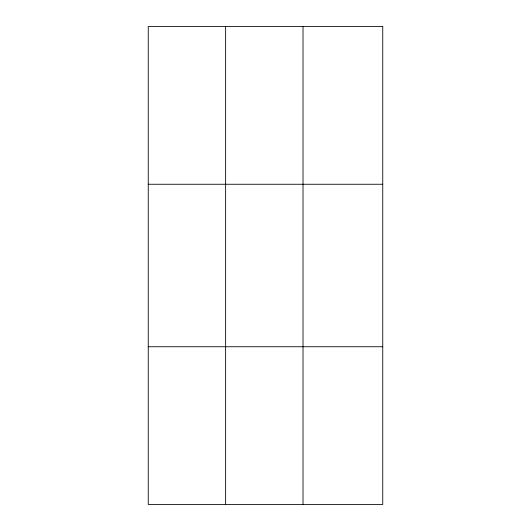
<?xml version="1.0" encoding="UTF-8"?>
<svg xmlns="http://www.w3.org/2000/svg" width="531" height="531" viewBox="0 0 531 531"><rect width="100%" height="100%" fill="white"/><g stroke="black" fill="none" stroke-linecap="round" stroke-linejoin="round"><path stroke-width="0.8" d="M225.635 504.45L225.635 26.55M303.022 504.45L303.022 26.55M148.249 184.257L382.751 184.257M148.249 346.743L382.751 346.743M382.751 26.55L382.751 504.45L148.249 504.45L148.249 26.55L382.751 26.55"/></g></svg>
